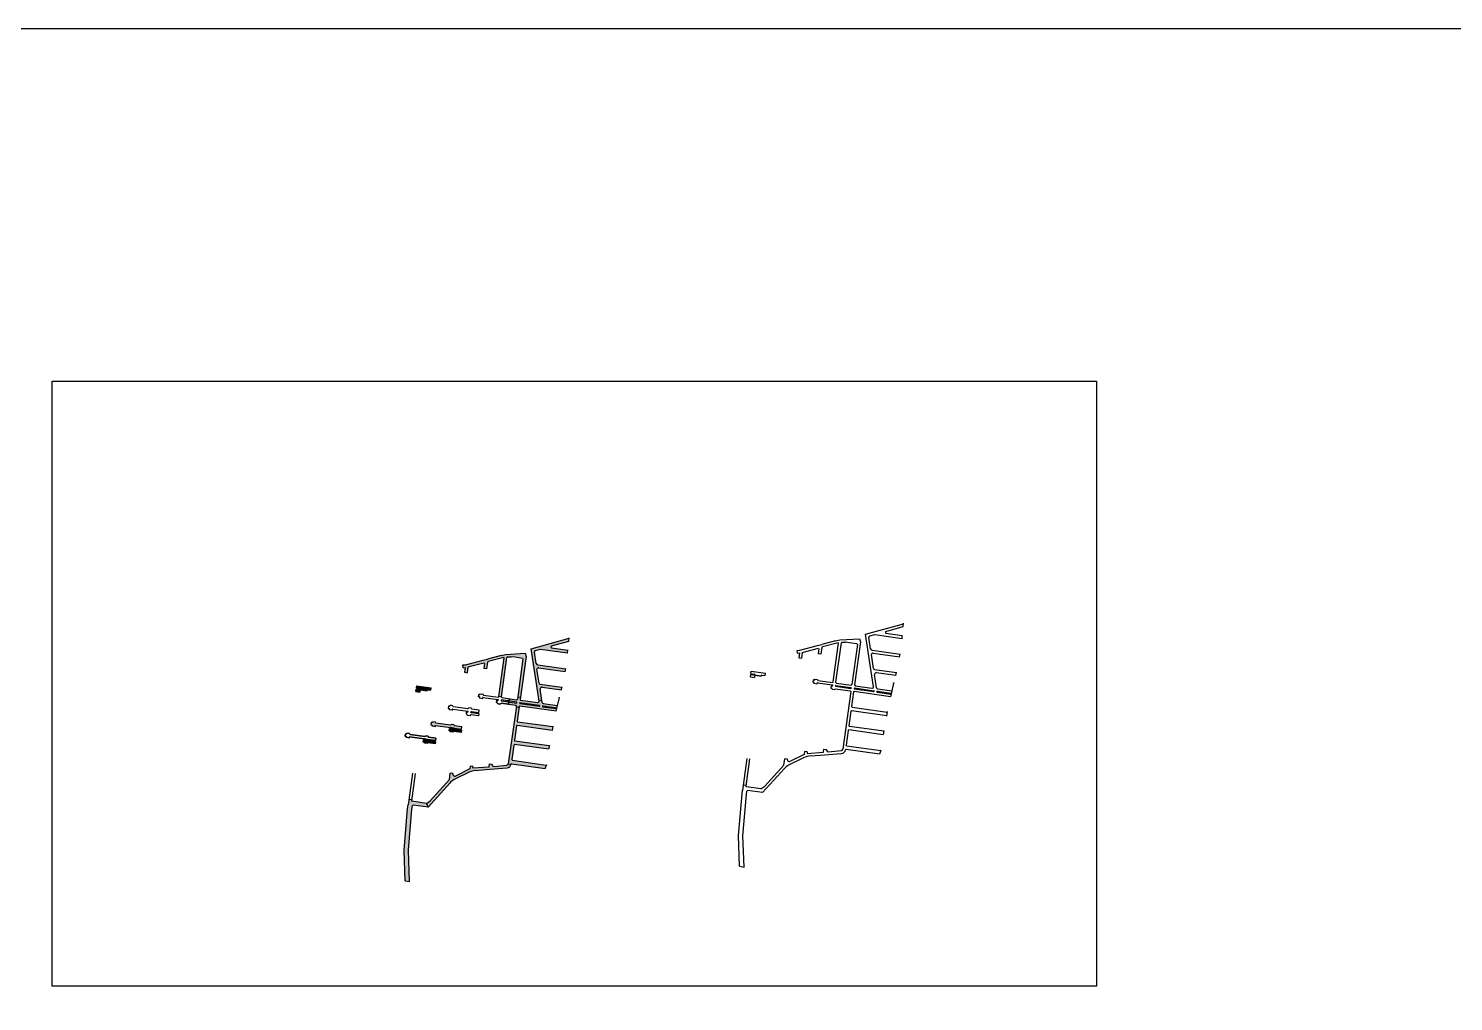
# Model space of a CAD drawing. Header units: metres. Extents: x -977055 to 805873, y -1033982 to 242021.
# Drawn here: x -1860 to 1884, y 2772 to 5330 of the extents above; entities that cross this region are included whole.
import ezdxf

# ---------------------------------------------------------------- set-up
doc = ezdxf.new("R2010")
doc.units = ezdxf.units.M
for name, color, linetype in [('12-CONDICIONES EXISTENTES', 2, 'Continuous'), ('C-ROAD-CNTR-N', 92, 'Continuous'), ('linea 1', 1, 'Continuous'), ('LOTE 243', 6, 'Continuous'), ('NIVEL BORDILLO', 6, 'Continuous'), ('PUNTOS V', 4, 'Continuous'), ('V-NODE', 1, 'Continuous')]:
    doc.layers.add(name, color=color, linetype=linetype)

# ---------------------------------------------------------------- blocks, each defined once
blk = doc.blocks.new('*U4958')
at = {"color": 0, "linetype": 'ByBlock', "lineweight": -2, "transparency": 16777216}
for p, q in [((-1, 0), (1, 0)), ((0, -1), (0, 1))]:
    blk.add_line(p, q, dxfattribs=at)
blk.add_circle((0, 0), 0.5, dxfattribs=at)

msp = doc.modelspace()

# ---------------------------------------------------------------- hatches: boundary and pattern name
h = msp.add_hatch(color=1)
h.dxf.hatch_style = 1
h.paths.add_polyline_path([(-515.90001, 3606.77794, -0.3441264184), (-518.4225, 3609.10436), (-524.10336, 3645.89863, -0.4561560239), (-519.79688, 3649.73939), (-449.8181, 3639.93791), (-448.61852, 3647.04017), (-521.99063, 3657.31694, -0.3044788839), (-526.4268, 3660.94729), (-531.06437, 3690.9843, -0.3016189233), (-528.62213, 3694.99946), (-515.21562, 3698.73271), (-443.64846, 3688.68375), (-442.99652, 3695.86284), (-486.16841, 3701.92473, -0.5217470519), (-486.16287, 3706.9766), (-440.76348, 3719.55407), (-439.74256, 3727.30811), (-539.68307, 3699.62052), (-518.7323, 3563.92472), (-511.61661, 3565.02334), (-516.07166, 3593.87819, -0.3740094045), (-510.77384, 3598.78539), (-460.13181, 3591.65693), (-458.49636, 3598.6977)])
h = msp.add_hatch(color=1)
h.dxf.hatch_style = 1
h.paths.add_polyline_path([(-555.07856, 3687.6408), (-606.81088, 3684.83819), (-618.34231, 3681.8866), (-654.55812, 3672.6169), (-665.41634, 3669.65146), (-712.14624, 3657.65221), (-719.06758, 3657.12237), (-718.5118, 3649.94385), (-713.20975, 3650.34973), (-714.96382, 3637.70388), (-707.8321, 3636.71466), (-705.73049, 3651.86606), (-663.5508, 3662.69692), (-661.89255, 3661.2088), (-663.72482, 3648.16723), (-656.59485, 3647.16551), (-654.11619, 3664.80791), (-652.63507, 3666.44087), (-611.67496, 3676.92503), (-610.34032, 3675.75615), (-624.38895, 3574.70545), (-617.25754, 3573.714), (-602.96152, 3676.54411), (-600.85419, 3678.39355), (-592.18989, 3678.71902), (-581.64705, 3677.26753), (-562.19755, 3674.44931), (-560.9682, 3672.74867), (-574.83586, 3573.40922), (-567.70501, 3572.41376), (-552.79418, 3679.22586)])
h = msp.add_hatch(color=1)
h.dxf.hatch_style = 1
h.paths.add_polyline_path([(-802.51612, 3596.83511), (-839.9467, 3602.04922), (-840.80211, 3595.90852), (-831.66723, 3594.63602, -1), (-832.0094, 3592.17974), (-812.51764, 3589.46452, -1), (-812.17548, 3591.9208), (-812.17548, 3591.9208), (-803.38463, 3590.69623)])
h.paths.add_polyline_path([(-830.77713, 3592.00808), (-841.14427, 3593.45223), (-841.99967, 3587.31153), (-831.63427, 3585.86762)])
h = msp.add_hatch(color=1)
h.dxf.hatch_style = 1
h.paths.add_polyline_path([(-507.43151, 3555.89556, -0.3161416458), (-510.64894, 3558.75585), (-511.61661, 3565.02334), (-518.7323, 3563.92472), (-518.36661, 3561.5562, -0.4314226838), (-522.64896, 3558.02425), (-567.17845, 3564.25324), (-568.58425, 3566.11541), (-567.70501, 3572.41376), (-574.83586, 3573.40922), (-575.71511, 3567.11087), (-577.57497, 3565.70756), (-596.76587, 3568.39207), (-597.62479, 3562.25186), (-578.02778, 3559.51053, -1), (-578.37134, 3557.05445), (-597.96836, 3559.79577), (-598.82728, 3553.65555), (-579.63475, 3550.97081), (-578.22833, 3549.10765), (-578.47592, 3547.33409), (-571.34507, 3546.33864), (-571.09771, 3548.11054), (-569.23549, 3549.51611), (-474.1058, 3536.20892), (-472.66032, 3542.26709), (-508.74156, 3547.3143, -1), (-508.39799, 3549.77039), (-472.08213, 3544.69035), (-470.63665, 3550.74852)])
h.paths.add_polyline_path([(-518.32822, 3548.65533, 1), (-517.98465, 3551.11142), (-568.44115, 3558.16924, 1.0105079976), (-568.75901, 3555.70983)], flags=16)
h = msp.add_hatch(color=1)
h.dxf.hatch_style = 1
h.paths.add_polyline_path([(-575.04981, 3507.86592), (-576.4559, 3509.7277), (-571.34507, 3546.33864), (-578.47592, 3547.33409), (-599.45331, 3397.0649), (-592.32768, 3396.00992), (-590.4291, 3397.31208), (-502.8624, 3385.13193), (-499.72445, 3393.98402), (-589.16162, 3406.42435), (-590.63015, 3408.19209), (-585.26362, 3446.63463), (-583.40143, 3448.04), (-493.48122, 3435.52043), (-491.78693, 3444.57328), (-582.12947, 3457.15164), (-583.53557, 3459.01333), (-578.18414, 3497.34772), (-576.32178, 3498.75427), (-483.97905, 3485.8918), (-482.65913, 3494.99677)])
h = msp.add_hatch(color=1)
h.dxf.hatch_style = 1
h.paths.add_polyline_path([(-791.09531, 3495.47732), (-800.69163, 3496.74677, 0.9931563326), (-800.36637, 3499.20534), (-802.68027, 3499.52763), (-801.82486, 3505.66834), (-799.88276, 3505.39781), (-798.05201, 3506.77752), (-797.92589, 3507.70413), (-790.79591, 3506.70241), (-790.92356, 3505.79155), (-789.54982, 3503.97958), (-751.05457, 3498.71049), (-749.35159, 3499.99391), (-749.22032, 3500.93321), (-742.08891, 3499.94176), (-742.21998, 3499.00378), (-740.94858, 3497.3268), (-721.59724, 3494.61984), (-722.45617, 3488.47962), (-742.06307, 3491.22233), (-751.66491, 3492.46338), (-790.76891, 3497.93568, 1.0070655338)])
h = msp.add_hatch(color=1)
h.dxf.hatch_style = 1
h.paths.add_polyline_path([(-742.40664, 3488.76624), (-751.95119, 3490.00059, -0.0176292229), (-752.03788, 3490.0118), (-754.40122, 3490.34313), (-755.1769, 3484.19127), (-753.14902, 3483.83486), (-751.86274, 3482.12954), (-752.0005, 3481.13469), (-744.86856, 3480.1471), (-744.73264, 3481.12865), (-742.82371, 3482.56422), (-723.65866, 3479.88332), (-722.79973, 3486.02354)])
h = msp.add_hatch(color=1)
h.dxf.hatch_style = 1
h.paths.add_polyline_path([(-742.08876, 3491.22565), (-751.6884, 3492.46642, -0.9872633975), (-751.95119, 3490.00059), (-742.38113, 3488.76294, -0.9999284468)])
h = msp.add_hatch(color=1)
h.dxf.hatch_style = 1
h.paths.add_polyline_path([(-810.35884, 3458.91549), (-819.90339, 3460.14983, -0.0176292229), (-819.99009, 3460.16104), (-822.35343, 3460.49237), (-823.1291, 3454.34051), (-821.10122, 3453.9841), (-819.81495, 3452.27878), (-819.95271, 3451.28393), (-812.82076, 3450.29635), (-812.68484, 3451.27789), (-810.77591, 3452.71346), (-791.61086, 3450.03256), (-790.75194, 3456.17278)])
h = msp.add_hatch(color=1)
h.dxf.hatch_style = 1
h.paths.add_polyline_path([(-702.35883, 3375.03381, -0.0732562803), (-685.39738, 3379.89166), (-658.49567, 3381.92412), (-602.41427, 3386.338, 0.352273285), (-592.32768, 3396.00992), (-599.45107, 3397.06457, -0.3622357445), (-603.04895, 3393.50995), (-637.70089, 3390.58242, -0.3731339008), (-642.03832, 3394.94922), (-641.83196, 3396.4374), (-648.96373, 3397.42632), (-650.05145, 3389.58204), (-693.14126, 3386.32655), (-692.60314, 3390.16486), (-699.73341, 3391.1645), (-700.7905, 3383.62445), (-737.78996, 3365.28065, -0.5678304209), (-745.01688, 3369.45333), (-744.74221, 3371.42647), (-751.87345, 3372.41915), (-754.20376, 3355.67868), (-804.52847, 3300.19342), (-814.28778, 3293.26268), (-810.29419, 3283.41702), (-753.66169, 3345.8569, -0.0862872783), (-741.54394, 3355.60639)])
h = msp.add_hatch(color=1)
h.dxf.hatch_style = 1
h.paths.add_polyline_path([(-852.52471, 3278.29022), (-851.22815, 3287.41487), (-849.47941, 3288.87937), (-810.29419, 3283.41702), (-814.28778, 3293.26268), (-852.65164, 3298.61053), (-853.94326, 3300.27753), (-853.67386, 3302.21679), (-860.80537, 3303.2075), (-861.00815, 3301.74779), (-862.60495, 3289.09491), (-863.95558, 3279.58962), (-873.31028, 3170.09677), (-870.47589, 3089.91977), (-858.88159, 3087.45531), (-861.79294, 3169.8094)])

# ---------------------------------------------------------------- linework, layer by layer
for points in [[(-4308.76572, 5330.19813), (7049.38902, 5330.19813), (7049.38902, -2131.98126), (-4308.76572, -2131.98126)], [(-1798.16618, 4403.07637), (945.80702, 4403.07637), (945.80702, 2812.47257), (-1798.16618, 2812.47257)]]:
    msp.add_lwpolyline(points, close=True)
at = {"color": 1, "elevation": 994.107}
for points in [[(323.58111, 3725.94589), (325.86549, 3717.53095)], [(-555.07856, 3687.6408), (-552.79418, 3679.22586)]]:
    msp.add_lwpolyline(points, dxfattribs=at)
at = {"elevation": 998.163}
msp.add_lwpolyline([(-675.53498, 3572.97757), (-677.8489, 3573.29987), (-676.99349, 3579.44058), (-675.05139, 3579.17004), (-673.22064, 3580.54975), (-673.09452, 3581.47636), (-665.96454, 3580.47464), (-666.09218, 3579.56378), (-664.71845, 3577.75182), (-626.2232, 3572.48272), (-624.52022, 3573.76614), (-624.38895, 3574.70545), (-617.25754, 3573.714), (-617.38861, 3572.77601), (-616.11721, 3571.09903), (-596.76587, 3568.39207), (-597.62479, 3562.25186), (-617.2317, 3564.99456, 1), (-617.57527, 3562.53848)], format="xyb", dxfattribs=at)
for points, elevation in [([(-665.93832, 3571.70802), (-626.83354, 3566.23562)], 998.561), ([(-617.57527, 3562.53848), (-597.96836, 3559.79577), (-598.82728, 3553.65555), (-617.99234, 3556.33645), (-619.90127, 3554.90088), (-620.03719, 3553.91934), (-627.16913, 3554.90692), (-627.03137, 3555.90177), (-628.31765, 3557.60709), (-630.34553, 3557.9635), (-629.56985, 3564.11536), (-627.20651, 3563.78403)], 998.561), ([(-624.38895, 3574.70545), (-617.25754, 3573.714)], 2001.659), ([(-598.82728, 3553.65555), (-596.76587, 3568.39207)], 998.561), ([(-518.7323, 3563.92472), (-511.61661, 3565.02334)], 1000.079), ([(-599.45107, 3397.06457), (-592.32768, 3396.00992)], -16.454), ([(-814.28778, 3293.26268), (-810.29419, 3283.41702)], 1011.104)]:
    msp.add_lwpolyline(points, dxfattribs=dict(elevation=elevation))
for points in [[(-574.83586, 3573.40922), (-567.70501, 3572.41376)], [(-696.92655, 3532.0416), (-677.31964, 3529.2989), (-678.17856, 3523.15868), (-697.34362, 3525.83958), (-699.25255, 3524.40401), (-699.38846, 3523.42246), (-706.52041, 3524.41005), (-706.38265, 3525.4049), (-707.66893, 3527.11022), (-709.69681, 3527.46663), (-708.92113, 3533.61849), (-706.55779, 3533.28716)], [(-578.47592, 3547.33409), (-571.34507, 3546.33864)], [(-742.40664, 3488.76624), (-722.79973, 3486.02354), (-723.65866, 3479.88332), (-742.82371, 3482.56422), (-744.73264, 3481.12865), (-744.86856, 3480.1471), (-752.0005, 3481.13469), (-751.86274, 3482.12954), (-753.14902, 3483.83486), (-755.1769, 3484.19127), (-754.40122, 3490.34313), (-752.03788, 3490.0118)], [(-752.03788, 3490.0118), (-742.40664, 3488.76624)], [(-751.66491, 3492.46338), (-742.06307, 3491.22233)], [(-810.35884, 3458.91549), (-790.75194, 3456.17278), (-791.61086, 3450.03256), (-810.77591, 3452.71346), (-812.68484, 3451.27789), (-812.82076, 3450.29635), (-819.95271, 3451.28393), (-819.81495, 3452.27878), (-821.10122, 3453.9841), (-823.1291, 3454.34051), (-822.35343, 3460.49237), (-819.99009, 3460.16104)], [(-819.99009, 3460.16104), (-810.35884, 3458.91549)], [(-819.61712, 3462.61263), (-810.01527, 3461.37157)]]:
    msp.add_lwpolyline(points)
for points in [[(-696.92655, 3532.0416, -1), (-696.58298, 3534.49769), (-676.97607, 3531.75498), (-676.11715, 3537.8952), (-695.46849, 3540.60216), (-696.73989, 3542.27914), (-696.60882, 3543.21712), (-703.74023, 3544.20857), (-703.8715, 3543.26927), (-705.57448, 3541.98585), (-744.06972, 3547.25494), (-745.44346, 3549.06691), (-745.31582, 3549.97777), (-752.44579, 3550.97949), (-752.57192, 3550.05288), (-754.40267, 3548.67317), (-756.34477, 3548.9437), (-757.20017, 3542.80299), (-754.88626, 3542.48069, -0.999982448), (-755.22839, 3540.02436), (-745.63136, 3538.75481)], [(-745.63136, 3538.75481, -1.0001619969), (-745.28959, 3541.21115), (-706.18482, 3535.73874)], [(-742.40664, 3488.76624, -1), (-742.06307, 3491.22233), (-722.45617, 3488.47962), (-721.59724, 3494.61984), (-740.94858, 3497.3268), (-742.21998, 3499.00378), (-742.08891, 3499.94176), (-749.22032, 3500.93321), (-749.35159, 3499.99391), (-751.05457, 3498.71049), (-789.54982, 3503.97958), (-790.92356, 3505.79155), (-790.79591, 3506.70241), (-797.92589, 3507.70413), (-798.05201, 3506.77752), (-799.88276, 3505.39781), (-801.82486, 3505.66834), (-802.68027, 3499.52763), (-800.36635, 3499.20533, -0.999982448), (-800.70849, 3496.749), (-791.11145, 3495.47945)], [(-791.11145, 3495.47945, -1.0001619969), (-790.76969, 3497.93579), (-751.66491, 3492.46338)], [(-810.35884, 3458.91549, -1), (-810.01527, 3461.37157), (-790.40837, 3458.62887), (-789.54945, 3464.76908), (-808.90079, 3467.47604), (-810.17219, 3469.15302), (-810.04111, 3470.09101), (-817.17252, 3471.08246), (-817.30379, 3470.14315), (-819.00677, 3468.85973), (-857.50202, 3474.12883), (-858.87576, 3475.94079), (-858.74812, 3476.85165), (-865.87809, 3477.85337), (-866.00421, 3476.92676), (-867.83496, 3475.54705), (-869.77707, 3475.81759), (-870.63247, 3469.67688), (-868.31855, 3469.35458, -0.999982448), (-868.66069, 3466.89825), (-859.06366, 3465.6287)], [(-859.06366, 3465.6287, -1.0001619969), (-858.72189, 3468.08503), (-819.61712, 3462.61263)]]:
    msp.add_lwpolyline(points, format="xyb")
for points in [[(-742.08876, 3491.22565), (-751.6884, 3492.46642, -0.9872633975), (-751.95119, 3490.00059), (-742.38113, 3488.76294, -0.9999284468)], [(-859.04752, 3465.62656), (-868.64383, 3466.89602, 0.9931563326), (-868.31857, 3469.35458), (-870.63247, 3469.67688), (-869.77707, 3475.81759), (-867.83496, 3475.54705), (-866.00421, 3476.92676), (-865.87809, 3477.85337), (-858.74812, 3476.85165), (-858.87576, 3475.94079), (-857.50202, 3474.12883), (-819.00677, 3468.85973), (-817.30379, 3470.14315), (-817.17252, 3471.08246), (-810.04111, 3470.09101), (-810.17219, 3469.15302), (-808.90079, 3467.47604), (-789.54945, 3464.76908), (-790.40837, 3458.62887), (-810.01527, 3461.37157), (-810.04096, 3461.37489, 0.9999284468), (-810.33333, 3458.91219), (-810.35884, 3458.91549), (-790.75194, 3456.17278), (-791.61086, 3450.03256), (-810.77591, 3452.71346), (-812.68484, 3451.27789), (-812.82076, 3450.29635), (-819.95271, 3451.28393), (-819.81495, 3452.27878), (-821.10122, 3453.9841), (-823.1291, 3454.34051), (-822.35343, 3460.49237), (-819.99009, 3460.16104), (-819.90339, 3460.14983, 0.9872633975), (-819.6406, 3462.61566), (-819.61712, 3462.61263), (-858.72112, 3468.08493, 1.0070655338)], [(-810.04096, 3461.37489), (-819.6406, 3462.61566, -0.9872633975), (-819.90339, 3460.14983), (-810.33333, 3458.91219, -0.9999284468)]]:
    msp.add_lwpolyline(points, format="xyb", close=True)
for centre in [(-627.00423, 3565.00742, 998.163), (-706.3555, 3534.51055, 998.163), (-751.8356, 3491.23519, 998.163), (-819.7878, 3461.38443, 998.163)]:
    msp.add_arc(centre, 1.24, 260.61120403, 82.08824489)
at = {"layer": '12-CONDICIONES EXISTENTES', "color": 5}
for p, q in [((260.52705, 3594.66116, 998.561), (299.13772, 3589.26012, 998.561)), ((260.58136, 3600.91393, 998.561), (300.28833, 3595.35953, 998.561)), ((260.92493, 3603.37002, 998.561), (300.63189, 3597.81562, 998.561)), ((262.40208, 3609.42375, 998.561), (301.0847, 3604.01265, 998.561)), ((309.71617, 3596.54487, 998.561), (360.67502, 3589.4165, 998.561)), ((311.48122, 3602.55833, 998.561), (356.01071, 3596.32934, 998.561)), ((371.04515, 3594.22625, 998.561), (408.01356, 3589.05493, 998.561)), ((-616.11721, 3571.09903, 998.561), (-577.57497, 3565.70756, 998.561)), ((-568.9435, 3558.23978, 998.561), (-517.98465, 3551.11142, 998.561)), ((-567.17845, 3564.25324, 998.561), (-522.64896, 3558.02425, 998.561)), ((309.37129, 3594.08897, 998.561), (360.83449, 3586.89005, 998.561)), ((309.42417, 3587.8212, 998.561), (404.55387, 3574.51401, 998.561)), ((369.91811, 3585.61939, 998.561), (405.96452, 3580.57705, 998.561)), ((370.26168, 3588.07548, 998.561), (406.55889, 3582.99805, 998.561)), ((-617.99234, 3556.33645, 998.561), (-579.52195, 3550.95503, 998.561)), ((-569.28838, 3555.78388, 998.561), (-517.82518, 3548.58496, 998.561)), ((-569.23549, 3549.51611, 998.561), (-474.1058, 3536.20892, 998.561)), ((-508.74156, 3547.3143, 998.561), (-472.69515, 3542.27196, 998.561)), ((-508.39799, 3549.77039, 998.561), (-472.10078, 3544.69296, 998.561)), ((-507.61452, 3555.92116, 998.561), (-470.64611, 3550.74984, 998.561))]:
    msp.add_line(p, q, dxfattribs=at)
at = {"layer": '12-CONDICIONES EXISTENTES', "color": 1}
for points, elevation in [([(166.51343, 3695.9573), (213.24333, 3707.95655)], 994.772), ([(213.24333, 3707.95655), (224.10155, 3710.92199)], 995.067), ([(260.31733, 3720.1918), (224.10155, 3710.92199)], 994.107), ([(267.03315, 3715.24252), (226.0246, 3704.74596)], 994.107), ([(254.11975, 3611.93117), (254.19891, 3612.49399), (268.31935, 3714.06124)], 2001.659), ([(261.25142, 3610.94148), (261.32953, 3611.49691), (275.70327, 3714.88605)], 2001.659), ([(277.83218, 3716.72207), (275.67018, 3714.82466)], 991.00429), ([(277.65364, 3716.69294), (286.47863, 3717.02444)], 994.43398), ([(-712.14624, 3657.65221), (-665.41634, 3669.65146)], 994.772), ([(-665.41634, 3669.65146), (-654.55812, 3672.6169)], 995.067), ([(-618.34234, 3681.88671), (-654.55812, 3672.6169)], 994.107), ([(-611.62652, 3676.93743), (-652.63507, 3666.44087)], 994.107), ([(-600.82749, 3678.41699), (-602.98949, 3676.51957)], 991.00429), ([(-601.00603, 3678.38785), (-592.18104, 3678.71935)], 994.43398), ([(159.59209, 3695.42746), (166.51343, 3695.9573)], 995.067), ([(160.14787, 3688.24894), (159.59209, 3695.42746)], 995.067), ([(160.14787, 3688.24894), (165.44992, 3688.65482)], 995.067), ([(165.44992, 3688.65482), (163.69585, 3676.00897)], 995.204), ([(163.69585, 3676.00897), (170.82757, 3675.01975)], 995.204), ([(172.92918, 3690.17115), (170.82757, 3675.01975)], 995.204), ([(172.92918, 3690.17115), (215.10887, 3701.002)], 994.772), ([(216.76712, 3699.51389), (214.93485, 3686.47232)], 1009.43524), ([(222.06482, 3685.47059), (214.93485, 3686.47232)], 1009.43524), ([(215.10887, 3701.002), (216.76712, 3699.51389)], 994.948), ([(224.54355, 3703.11345), (222.06482, 3685.47059)], 1009.43524), ([(224.54348, 3703.113), (226.0246, 3704.74596)], 994.78236), ([(-719.06758, 3657.12237), (-712.14624, 3657.65221)], 995.067), ([(-718.5118, 3649.94385), (-719.06758, 3657.12237)], 995.067), ([(-718.5118, 3649.94385), (-713.20975, 3650.34973)], 995.067), ([(-713.20975, 3650.34973), (-714.96382, 3637.70388)], 995.204), ([(-714.96382, 3637.70388), (-707.8321, 3636.71466)], 995.204), ([(-705.73049, 3651.86606), (-707.8321, 3636.71466)], 995.204), ([(-705.73049, 3651.86606), (-663.5508, 3662.69692)], 994.772), ([(-661.89255, 3661.2088), (-663.72482, 3648.16723)], 1009.43524), ([(-656.59485, 3647.16551), (-663.72482, 3648.16723)], 1009.43524), ([(-663.5508, 3662.69692), (-661.89255, 3661.2088)], 994.948), ([(-654.11612, 3664.80836), (-656.59485, 3647.16551)], 1009.43524), ([(-654.11619, 3664.80791), (-652.63507, 3666.44087)], 994.78236), ([(37.5154, 3631.75732), (66.14202, 3627.76961)], 997.203), ([(37.85756, 3634.21361), (47.49551, 3632.87103)], 997.203), ([(75.27573, 3629.00617), (76.14354, 3635.1401)], 998.163), ([(36.66, 3625.61662), (47.0254, 3624.17271)], 997.203), ([(66.14242, 3627.76955), (46.65027, 3630.48483)], 997.203), ([(47.88253, 3630.31317), (47.0254, 3624.17271)], 998.163), ([(65.98111, 3630.29597), (75.41359, 3628.98202)], 997.203), ([(201.66618, 3617.74566), (200.81077, 3611.60496)], 998.163), ([(203.12469, 3611.28266), (200.81077, 3611.60496)], 998.163), ([(203.74851, 3617.45559), (201.66618, 3617.74566)], 998.163), ([(202.78255, 3608.82633), (212.37959, 3607.55677)], 998.163), ([(203.49521, 3617.38991), (205.43903, 3618.85484)], 998.163), ([(205.56515, 3619.78145), (205.497, 3619.29632), (205.41531, 3618.71175)], 1009.43524), ([(205.56516, 3619.78145), (212.69513, 3618.77973)], 1009.43524), ([(212.69513, 3618.77973), (212.62697, 3618.2946), (212.54796, 3617.72911)], 1009.43524), ([(213.92767, 3616.07478), (212.57178, 3617.86321)], 998.163), ([(212.72135, 3610.01311), (251.82613, 3604.54071)], 998.561), ([(249.08982, 3602.42045), (248.31414, 3596.26859)], 998.163), ([(248.31414, 3596.26859), (250.34202, 3595.91218)], 998.163), ([(249.08982, 3602.42045), (251.45316, 3602.08912)], 998.163), ([(251.71359, 3594.09378), (250.34202, 3595.91218)], 1998.199), ([(251.49054, 3593.21201), (251.64773, 3594.34717)], 2001.659), ([(252.27567, 3610.66663), (254.13945, 3612.07123)], 1997.107), ([(258.7584, 3593.20597), (260.66733, 3594.64154)], 1998.199), ([(262.62809, 3609.29117), (261.2722, 3611.07959)], 1997.107), ([(251.49054, 3593.21201), (258.62248, 3592.22442)], 998.412), ([(258.62248, 3592.22442), (258.77774, 3593.34564)], 2001.659), ([(228.59417, 3427.78579), (229.69594, 3435.73141)], 2010.087), ([(236.62135, 3433.25431), (236.82771, 3434.74249)], 2010.087), ([(-650.0655, 3389.4807), (-648.96373, 3397.42632)], 2010.087), ([(-642.03832, 3394.94922), (-641.83196, 3396.4374)], 2010.087), ([(64.37189, 3331.56777), (74.14007, 3338.50481)], 1011.104), ([(-814.28778, 3293.26268), (-804.5196, 3300.19972)], 1011.104)]:
    msp.add_lwpolyline(points, dxfattribs=dict(at, elevation=elevation))
at = {"layer": '12-CONDICIONES EXISTENTES', "color": 5}
for points, elevation in [([(-624.52022, 3573.76614), (-624.46076, 3574.18891), (-610.34032, 3675.75615)], 2001.659), ([(-617.38861, 3572.77601), (-617.33013, 3573.19182), (-602.9564, 3676.58096)], 2001.659), ([(-676.99349, 3579.44058), (-677.8489, 3573.29987)], 998.163), ([(-675.53498, 3572.97757), (-677.8489, 3573.29987)], 998.163), ([(-675.05139, 3579.17004), (-676.99349, 3579.44058)], 998.163), ([(-675.87712, 3570.52124), (-666.28008, 3569.25169)], 998.163), ([(-675.05139, 3579.17004), (-673.22064, 3580.54975)], 998.163), ([(-673.09452, 3581.47636), (-673.16267, 3580.99123), (-673.2248, 3580.54661)], 1009.43524), ([(-673.09451, 3581.47636), (-665.96454, 3580.47464)], 1009.43524), ([(-665.96454, 3580.47464), (-666.0327, 3579.98951), (-666.09218, 3579.56378)], 1009.43524), ([(-664.71845, 3577.75182), (-666.09218, 3579.56378)], 998.163), ([(-664.71845, 3577.75182), (-626.2232, 3572.48272)], 998.163), ([(-629.56985, 3564.11536), (-630.34553, 3557.9635)], 998.163), ([(-630.34553, 3557.9635), (-628.31765, 3557.60709)], 998.163), ([(-629.56985, 3564.11536), (-627.20651, 3563.78403)], 998.163), ([(-627.03137, 3555.90177), (-628.31765, 3557.60709)], 1998.199), ([(-626.2232, 3572.48272), (-624.52022, 3573.76614)], 1997.107), ([(-616.11721, 3571.09903), (-617.38861, 3572.77601)], 1997.107), ([(-755.22839, 3540.02436), (-745.63136, 3538.75481)], 998.163), ([(-627.16913, 3554.90692), (-627.03137, 3555.90177)], 2001.659), ([(-627.16913, 3554.90692), (-620.03719, 3553.91934)], 998.412), ([(-620.03719, 3553.91934), (-619.90127, 3554.90088)], 2001.659), ([(-619.90127, 3554.90088), (-617.99234, 3556.33645)], 1998.199)]:
    msp.add_lwpolyline(points, dxfattribs=dict(at, elevation=elevation))
at = {"layer": '12-CONDICIONES EXISTENTES', "color": 1, "linetype": 'Continuous', "elevation": 997.203}
for points in [[(36.66, 3625.61662), (37.5154, 3631.75732)], [(37.85756, 3634.21361), (38.71297, 3640.35431)], [(38.71297, 3640.35431), (76.28061, 3635.12111)], [(-840.80211, 3595.90852), (-831.16415, 3594.56594)], [(-812.17548, 3591.9208), (-803.24608, 3590.67693)]]:
    msp.add_lwpolyline(points, dxfattribs=at)
at = {"layer": '12-CONDICIONES EXISTENTES', "color": 1, "linetype": 'Continuous'}
for points in [[(-840.80211, 3595.90852), (-839.9467, 3602.04922)], [(-839.9467, 3602.04922), (-802.37906, 3596.81602)], [(-803.38394, 3590.70108), (-802.51613, 3596.83501)], [(-841.99967, 3587.31153), (-841.14427, 3593.45223)], [(-841.99967, 3587.31153), (-831.63427, 3585.86762)], [(-841.14427, 3593.45223), (-812.51764, 3589.46452)], [(-830.77713, 3592.00808), (-831.63427, 3585.86762)]]:
    msp.add_lwpolyline(points, dxfattribs=at)
at = {"layer": '12-CONDICIONES EXISTENTES', "color": 5, "elevation": 998.561}
for points in [[(-665.93832, 3571.70802), (-626.83354, 3566.23562, -1.0129734038), (-627.20651, 3563.78403)], [(-578.02778, 3559.51053), (-617.2317, 3564.99456, 1), (-617.57527, 3562.53848), (-578.37134, 3557.05445)]]:
    msp.add_lwpolyline(points, format="xyb", dxfattribs=at)
at = {"layer": '12-CONDICIONES EXISTENTES', "color": 1}
for centre, radius, start, end in [((46.82135, 3631.71297, 997.581), 1.24, 262.06968592, 82.06967991), ((66.31311, 3628.99775, 997.203), 1.24, 82.06968291, 262.08824489), ((202.9536, 3610.05449, 998.163), 1.24002, 262.0713855, 82.06937417), ((212.55027, 3608.78497, 998.561), 1.24, 82.06968291, 262.08824489), ((251.65544, 3603.31251, 998.561), 1.24, 260.61120403, 82.08824489)]:
    msp.add_arc(centre, radius, start, end, dxfattribs=at)
at = {"layer": '12-CONDICIONES EXISTENTES', "color": 1, "linetype": 'Continuous'}
for centre, start, end in [((-831.83832, 3593.40788, 997.581), 262.06968592, 82.06967991), ((-812.34656, 3590.69266, 997.203), 82.06968291, 262.08824489)]:
    msp.add_arc(centre, 1.24, start, end, dxfattribs=at)
at = {"layer": '12-CONDICIONES EXISTENTES', "color": 5}
for centre, radius, start, end in [((261.25619, 3602.07161, 998.561), 1.24, 82.03686696, 262.03686696), ((300.46011, 3596.58758, 998.561), 1.24, 262.03686696, 82.03686696), ((310.04673, 3595.24628, 998.561), 1.24, 82.03686696, 262.03686696), ((-675.70607, 3571.7494, 998.163), 1.24002, 262.0713855, 82.06937417), ((-666.1094, 3570.47988, 998.561), 1.24, 82.06968291, 262.08824489), ((-578.19956, 3558.28249, 998.561), 1.24, 262.03686696, 82.03686696), ((-568.61294, 3556.94119, 998.561), 1.24, 82.03686696, 262.03686696), ((360.50324, 3588.18846, 998.561), 1.24, 262.03686696, 82.03686696), ((370.08989, 3586.84743, 998.561), 1.24, 82.03686696, 262.03686696), ((-755.05735, 3541.25253, 998.163), 1.24002, 262.0713855, 82.06937417), ((-745.46068, 3539.98301, 998.561), 1.24, 82.06968291, 262.08824489), ((-518.15643, 3549.88337, 998.561), 1.24, 262.03686696, 82.03686696), ((-508.56977, 3548.54235, 998.561), 1.24, 82.03686696, 262.03686696)]:
    msp.add_arc(centre, radius, start, end, dxfattribs=at)
at = {"layer": 'C-ROAD-CNTR-N', "color": 92, "linetype": 'Continuous', "lineweight": -3}
for p, q in [((317.71144, 3711.19683), (302.94456, 3605.41596)), ((325.86549, 3717.53095), (310.07542, 3604.4205)), ((-560.94823, 3672.89174), (-575.71511, 3567.11087)), ((-552.79418, 3679.22586), (-568.58425, 3566.11541)), ((301.0847, 3604.01265, 998.561), (302.94456, 3605.41596, 998.561)), ((310.07542, 3604.4205), (311.48142, 3602.55806)), ((-577.57497, 3565.70756, 998.561), (-575.71511, 3567.11087, 998.561)), ((-568.58425, 3566.11541), (-567.17825, 3564.25298)), ((300.43134, 3587.41274), (279.2066, 3435.37166)), ((300.43134, 3587.41274), (299.02535, 3589.27532)), ((307.56196, 3586.41563), (302.20376, 3548.03279)), ((307.56196, 3586.41563, 998.561), (309.42417, 3587.8212, 998.561)), ((-578.22833, 3549.10765), (-599.45307, 3397.06657)), ((-578.22833, 3549.10765), (-579.63432, 3550.97023)), ((-571.09771, 3548.11054), (-576.4559, 3509.7277)), ((-571.09771, 3548.11054, 998.561), (-569.23549, 3549.51611, 998.561)), ((300.47553, 3535.65281), (295.1241, 3497.31842)), ((-578.18414, 3497.34772), (-583.53557, 3459.01333)), ((293.39605, 3484.93972), (288.02952, 3446.49718)), ((-585.26362, 3446.63463), (-590.63015, 3408.19209))]:
    msp.add_line(p, q, dxfattribs=at)
at = {"layer": 'linea 1'}
for points, elevation in [([(27.4906, 3410.87843), (17.65152, 3340.05288)], 997.581), ([(34.62211, 3409.88772), (24.71641, 3338.58261)], 997.581), ([(-851.16907, 3372.57334), (-861.00815, 3301.74779)], 997.581), ([(-844.03756, 3371.58264), (-853.94326, 3300.27753)], 997.581), ([(17.65152, 3340.05288), (16.05472, 3327.4)], 1011.73), ([(24.98581, 3340.52187), (17.8543, 3341.51258)], 997.581), ([(24.71641, 3338.58261), (26.09573, 3336.80242)], 1012.915), ([(64.37189, 3331.56777), (26.00803, 3336.91562)], 1013.081), ([(-861.00815, 3301.74779), (-862.60495, 3289.09491)], 1011.73), ([(-853.67386, 3302.21679), (-860.80537, 3303.2075)], 997.581), ([(-853.94326, 3300.27753), (-852.56394, 3298.49734)], 1012.915), ([(-814.28778, 3293.26268), (-852.65164, 3298.61053)], 1013.081), ([(8.18377, 3128.22486), (5.34939, 3208.40186), (14.70409, 3317.89471), (16.10774, 3327.77314)], 1013.17), ([(19.77808, 3125.7604), (16.86673, 3208.11449), (26.13496, 3316.59531), (27.43151, 3325.71996)], 1013.17), ([(27.43151, 3325.71996), (29.18026, 3327.18446)], 1014.374), ([(68.36548, 3321.72211), (29.18026, 3327.18446)], 1013.081), ([(-870.47589, 3089.91977), (-873.31028, 3170.09677), (-863.95558, 3279.58962), (-862.55193, 3289.46805)], 1013.17), ([(-858.88159, 3087.45531), (-861.79294, 3169.8094), (-852.52471, 3278.29022), (-851.22815, 3287.41487)], 1013.17), ([(-851.22815, 3287.41487), (-849.47941, 3288.87937)], 1014.374), ([(-810.29419, 3283.41702), (-849.47941, 3288.87937)], 1013.081), ([(8.18377, 3128.22486), (19.77808, 3125.7604)], 1013.17), ([(-870.47589, 3089.91977), (-858.88159, 3087.45531)], 1013.17)]:
    msp.add_lwpolyline(points, dxfattribs=dict(at, elevation=elevation))
at = {"layer": 'LOTE 243', "color": 1}
for points, elevation in [([(213.8012, 3616.07607), (252.57709, 3610.76856)], 998.163), ([(186.05653, 3428.46995), (178.92626, 3429.46959)], 1009.43524), ([(186.05653, 3428.46995), (185.51841, 3424.63164)], 1009.43524), ([(229.69594, 3435.73141), (236.82771, 3434.74249)], 1010.851), ([(-692.60314, 3390.16486), (-699.73341, 3391.1645)], 1009.43524), ([(-692.60314, 3390.16486), (-693.14126, 3386.32655)], 1009.43524), ([(-648.96373, 3397.42632), (-641.83196, 3396.4374)], 1010.851)]:
    msp.add_lwpolyline(points, dxfattribs=dict(at, elevation=elevation))
at = {"layer": 'LOTE 243'}
for points, elevation in [([(176.30084, 3413.33889), (137.11573, 3393.91148)], 1011.645), ([(177.86917, 3421.92954), (140.44138, 3403.37338)], 1011.645), ([(185.51841, 3424.63164), (228.71025, 3427.89484)], 1010.851), ([(193.26228, 3418.19675), (220.164, 3420.22921)], 1010.851), ([(220.164, 3420.22921), (276.2454, 3424.64309)], 2012.755), ([(240.95878, 3428.88751), (275.60576, 3431.81462)], 2012.755), ([(-702.35883, 3375.03381), (-741.54394, 3355.60639)], 1011.645), ([(-700.7905, 3383.62445), (-738.21829, 3365.06829)], 1011.645), ([(-693.14126, 3386.32655), (-649.94942, 3389.58975)], 1010.851), ([(-685.39738, 3379.89166), (-658.49567, 3381.92412)], 1010.851), ([(-658.49567, 3381.92412), (-602.41427, 3386.338)], 2012.755), ([(-637.70089, 3390.58242), (-603.05391, 3393.50953)], 2012.755), ([(68.36548, 3321.72211), (126.01998, 3385.28879)], 1007.297), ([(74.1312, 3338.49851), (124.45591, 3393.98377)], 1007.297), ([(-810.29419, 3283.41702), (-752.63969, 3346.9837)], 1007.297), ([(-804.52847, 3300.19342), (-754.20376, 3355.67868)], 1007.297)]:
    msp.add_lwpolyline(points, dxfattribs=dict(at, elevation=elevation))
at = {"layer": 'LOTE 243', "color": 1, "linetype": 'ByBlock', "elevation": 1009.43524}
for points in [[(178.92626, 3429.46959), (177.86917, 3421.92954)], [(-699.73341, 3391.1645), (-700.7905, 3383.62445)]]:
    msp.add_lwpolyline(points, dxfattribs=at)
at = {"layer": 'LOTE 243'}
for centre, radius, start, end in [((138.50102, 3407.82797, 1012.369), 4.85873, 180.73145015, 293.59438385), ((201.27089, 3358.19451, 1011.645), 60.53434, 97.60243822, 114.36160448), ((275.27831, 3435.74963, -16.454), 3.94861, 274.75694169, 354.47789075), ((275.27655, 3435.74895, -16.454), 11.14804, 274.98572152, 352.93497893), ((-677.38878, 3319.88942, 1011.645), 60.53434, 97.60243822, 114.36160448), ((-603.38136, 3397.44454, -16.454), 3.94861, 274.75694169, 354.47789075), ((-603.38312, 3397.44386, -16.454), 11.14804, 274.98572152, 352.60971825), ((159.09372, 3354.18941, 1007.297), 45.39686, 118.95550758, 138.68223348), ((-719.56595, 3315.88432, 1007.297), 45.39686, 118.95550758, 138.68223348), ((-740.15865, 3369.52289, 1012.369), 4.85873, 180.73145015, 293.59438385)]:
    msp.add_arc(centre, radius, start, end, dxfattribs=at)
at = {"layer": 'LOTE 243', "color": 1}
for centre in [(241.30847, 3433.57238, 2009.966), (-637.3512, 3395.26729, 2009.966)]:
    msp.add_arc(centre, 4.6979, 183.88217399, 265.73117407, dxfattribs=at)
at = {"layer": 'NIVEL BORDILLO', "color": 2}
for p, q in [((338.96526, 3737.92247, 992.649), (438.87623, 3765.60187, 992.649)), ((392.48051, 3745.27717, 992.649), (437.93706, 3757.87049, 992.649)), ((437.89372, 3757.84045, 993.959), (439.04472, 3766.58245, 993.959)), ((-539.69441, 3699.61738, 992.649), (-439.78344, 3727.29678, 992.649)), ((-486.17916, 3706.97208, 992.649), (-440.72261, 3719.5654, 992.649)), ((-440.76595, 3719.53536, 993.959), (-439.61495, 3728.27736, 993.959)), ((360.29306, 3599.86129, 1000.079), (338.99196, 3737.8261, 1000.079)), ((352.23287, 3699.25238, 1000.079), (347.59444, 3729.29498, 1000.079)), ((350.02953, 3733.30232, 993.395), (363.46413, 3737.04339, 993.395)), ((363.4234, 3737.0407, 993.959), (435.00636, 3726.98952, 993.959)), ((392.46771, 3740.23313, 993.959), (435.668, 3734.16725, 993.959)), ((434.92972, 3726.09145, 993.959), (435.74465, 3735.06531, 993.959)), ((-518.36661, 3561.5562, 1000.079), (-539.66771, 3699.52101, 1000.079)), ((-526.4268, 3660.94729, 1000.079), (-531.06523, 3690.98989, 1000.079)), ((-528.63014, 3694.99723, 993.395), (-515.19554, 3698.7383, 993.395)), ((-515.23627, 3698.73561, 993.959), (-443.65331, 3688.68443, 993.959)), ((-486.19196, 3701.92804, 993.959), (-442.99167, 3695.86216, 993.959)), ((-443.72995, 3687.78636, 993.959), (-442.91502, 3696.76022, 993.959)), ((360.23717, 3647.40945, 1000.079), (354.55631, 3684.20372, 1000.079)), ((356.65672, 3695.62376, 994.933), (430.04115, 3685.34526, 994.933)), ((358.86279, 3688.04448, 994.933), (428.84157, 3678.24299, 994.933)), ((428.67072, 3677.23145, 997.117), (430.20772, 3686.33145, 997.117)), ((-518.4225, 3609.10436, 1000.079), (-524.10336, 3645.89863, 1000.079)), ((-522.00295, 3657.31867, 994.933), (-448.61852, 3647.04017, 994.933)), ((-519.79688, 3649.73939, 994.933), (-449.8181, 3639.93791, 994.933)), ((-449.98895, 3638.92636, 997.117), (-448.45195, 3648.02636, 997.117)), ((362.44109, 3645.12787, 997.634), (420.1633, 3637.00279, 997.634)), ((368.02487, 3596.96938, 1000.079), (362.58801, 3632.18328, 1000.079)), ((367.88574, 3637.09049, 997.634), (418.52786, 3629.96201, 997.634)), ((418.29845, 3628.97435, 999.237), (420.39272, 3637.99045, 999.237)), ((-516.21858, 3606.82279, 997.634), (-458.49636, 3598.6977, 997.634)), ((-510.77393, 3598.78541, 997.634), (-460.13181, 3591.65693, 997.634)), ((-460.36122, 3590.66926, 999.237), (-458.26695, 3599.68536, 999.237)), ((412.91572, 3609.55945, 997.634), (404.32372, 3573.54945, 997.634)), ((-510.6348, 3558.66429, 1000.079), (-516.07166, 3593.87819, 1000.079)), ((-465.74395, 3571.25436, 997.634), (-474.33595, 3535.24436, 997.634)), ((300.47553, 3535.65281), (302.33789, 3537.05936)), ((302.20376, 3548.03279, 1002.422), (303.60986, 3546.17101, 1002.422)), ((302.33789, 3537.05936, 1002.422), (394.68062, 3524.19689, 1002.422)), ((303.60986, 3546.17101, 1002.422), (396.00054, 3533.30186, 1002.422)), ((396.14472, 3534.29645, 997.634), (394.47572, 3522.78345, 997.634)), ((-578.18414, 3497.34772), (-576.32178, 3498.75427)), ((-576.45591, 3509.7277, 1002.422), (-575.04981, 3507.86592, 1002.422)), ((-576.32178, 3498.75427, 1002.422), (-483.97905, 3485.8918, 1002.422)), ((-575.04981, 3507.86592, 1002.422), (-482.65913, 3494.99677, 1002.422)), ((-482.51495, 3495.99136, 997.634), (-484.18395, 3484.47836, 997.634)), ((293.39462, 3484.93864, 1007.297), (295.25824, 3486.34509, 1007.297)), ((295.1241, 3497.31842), (296.53021, 3495.45672)), ((385.18129, 3473.82513, 1007.297), (295.25824, 3486.34509, 1007.297)), ((386.87274, 3482.87837, 1007.297), (296.5302, 3495.45673, 1007.297)), ((387.05972, 3483.87745, 997.634), (385.19472, 3473.91245, 997.634)), ((-585.26505, 3446.63355, 1007.297), (-583.40143, 3448.04, 1007.297)), ((-583.53557, 3459.01333), (-582.12946, 3457.15163)), ((-493.47838, 3435.52004, 1007.297), (-583.40143, 3448.04, 1007.297)), ((-491.78693, 3444.57328, 1007.297), (-582.12947, 3457.15164, 1007.297)), ((-491.59995, 3445.57236, 997.634), (-493.46495, 3435.60736, 997.634)), ((289.49805, 3444.72944, 1009.535), (288.02952, 3446.49718, 1009.535)), ((289.49805, 3444.72944, 1010.499), (378.93522, 3432.28911, 1010.499)), ((-589.16162, 3406.42435, 1009.535), (-590.63015, 3408.19209, 1009.535)), ((288.23057, 3435.61717, 1009.535), (286.33199, 3434.31501, 1009.535)), ((288.23057, 3435.61717, 1010.499), (375.79727, 3423.43701, 1010.499)), ((379.23772, 3433.14245, 997.634), (375.46172, 3422.49045, 997.634)), ((-590.4291, 3397.31208, 1009.535), (-592.32768, 3396.00992, 1009.535)), ((-590.4291, 3397.31208, 1010.499), (-502.8624, 3385.13193, 1010.499)), ((-589.16162, 3406.42435, 1010.499), (-499.72445, 3393.98402, 1010.499)), ((-499.42195, 3394.83736, 997.634), (-503.19795, 3384.18536, 997.634))]:
    msp.add_line(p, q, dxfattribs=at)
for centre, radius, start, end in [((394.25573, 3742.75382, 993.959), 3.0796, 124.52126623, 235.47873377), ((-484.40394, 3704.44873, 993.959), 3.0796, 124.52126623, 235.47873377), ((351.84167, 3729.45685, 1006.763), 4.24967, 115.01031784, 182.33377466), ((-526.818, 3691.15176, 1006.763), 4.24967, 115.01031784, 182.33377466), ((357.1554, 3700.74196, 994.933), 5.14298, 196.83601492, 264.5735561), ((358.37652, 3684.255, 1005.225), 3.82055, 81.36600089, 180.76915957), ((-521.50427, 3662.43687, 994.933), 5.14298, 196.83601492, 264.5735561), ((-520.28315, 3645.94992, 1005.225), 3.82055, 81.36600089, 180.76915957), ((362.98835, 3647.86176, 1000.079), 2.78812, 189.33623118, 258.6801586), ((368.05822, 3631.59101, 999.13075), 5.50218, 91.79544527, 173.82052331), ((-515.67132, 3609.55667, 1000.079), 2.78812, 189.33623118, 258.6801586), ((-510.60145, 3593.28592, 999.13075), 5.50218, 91.79544527, 173.82052331), ((356.48614, 3600.11496, 998.47286), 3.81536, 262.84185488, 356.18770722), ((371.65526, 3597.9208, 1000.079), 3.74458, 194.03157393, 263.68841898), ((-522.17353, 3561.80987, 998.47286), 3.81536, 262.84185488, 356.18770722), ((-507.00441, 3559.61571, 1000.079), 3.74458, 194.03157393, 263.68841898)]:
    msp.add_arc(centre, radius, start, end, dxfattribs=at)
at = {"layer": 'PUNTOS V', "color": 1}
for points, elevation in [([(260.31736, 3720.19169), (271.84879, 3723.14328), (323.58111, 3725.94589)], 994.299), ([(266.9471, 3715.26306), (268.40936, 3713.98242)], 994.107), ([(316.50402, 3712.74833), (297.01262, 3715.57262), (286.50611, 3717.01911)], 993.96), ([(316.43732, 3712.78871), (317.71502, 3711.02117)], 993.96), ([(-618.34231, 3681.8866), (-606.81088, 3684.83819), (-555.07856, 3687.6408)], 994.299), ([(-611.71257, 3676.95798), (-610.25031, 3675.67733)], 994.107), ([(-562.15565, 3674.44324), (-581.64705, 3677.26753), (-592.15356, 3678.71402)], 993.96), ([(-562.22235, 3674.48363), (-560.94465, 3672.71609)], 993.96), ([(124.45591, 3393.98377), (126.78622, 3410.72424)], 1010.921), ([(133.91746, 3409.73156), (126.78622, 3410.72424)], 1010.921), ([(133.64279, 3407.75842), (133.91746, 3409.73156)], 1010.921), ([(-754.20376, 3355.67868), (-751.87345, 3372.41915)], 1010.921), ([(-744.74221, 3371.42647), (-751.87345, 3372.41915)], 1010.921), ([(-745.01688, 3369.45333), (-744.74221, 3371.42647)], 1010.921)]:
    msp.add_lwpolyline(points, dxfattribs=dict(at, elevation=elevation))

# ---------------------------------------------------------------- block references
at = {"layer": 'V-NODE', "color": 2, "lineweight": -2, "xscale": 0.5, "yscale": 0.5, "zscale": 0.5}
for p in [(412.91572, 3609.55945, 1000.245), (-465.74395, 3571.25436, 1000.245)]:
    msp.add_blockref('*U4958', p, dxfattribs=at)

doc.saveas('drawing.dxf')
